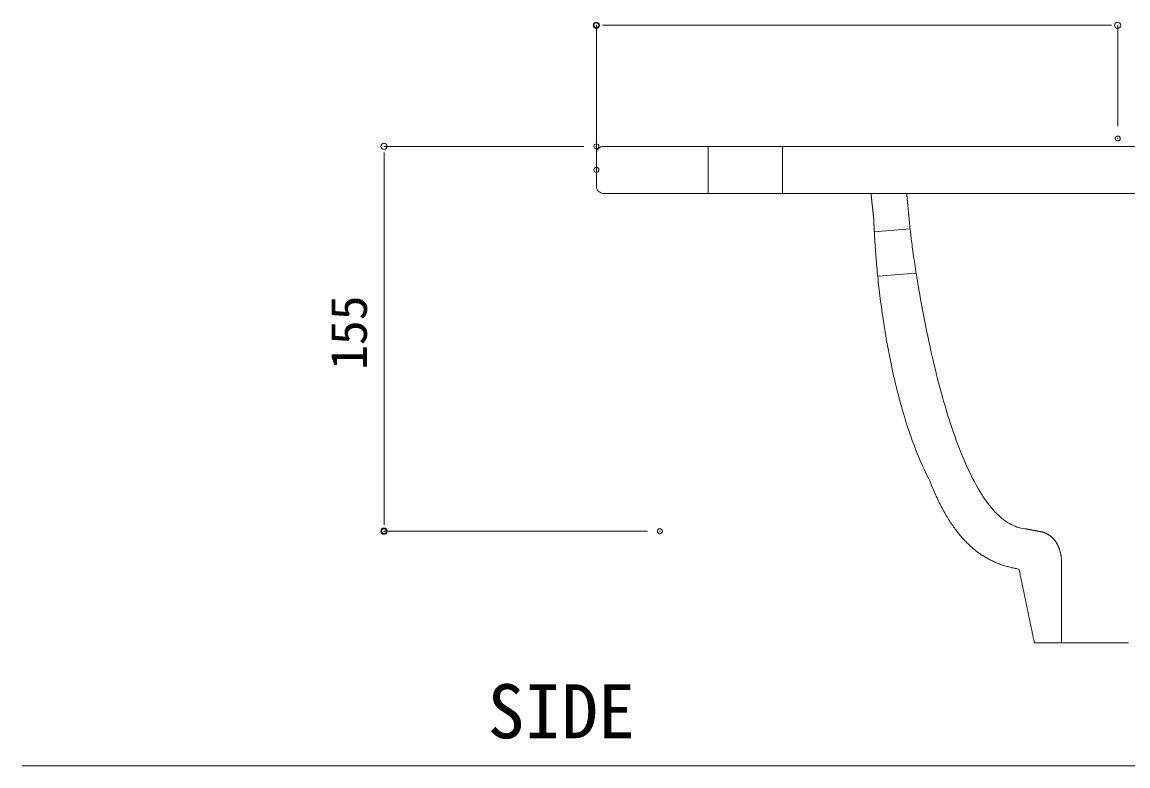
# Model space of a CAD drawing. Units: millimetres, scale not verified. Extents: x -1002 to 1010, y -687 to 676.
# Drawn here: x -1002.1 to -556.7, y -687.1 to -387.5 of the extents above; entities that cross this region are included whole.
import ezdxf
from ezdxf.enums import TextEntityAlignment as Align

# ---------------------------------------------------------------- set-up
doc = ezdxf.new("R2010")
doc.units = ezdxf.units.MM
doc.header["$LTSCALE"] = 5
doc.header["$PDMODE"] = 32
doc.header["$PDSIZE"] = 2
doc.layers.add('0-0', color=7, linetype='Continuous', lineweight=15)
doc.layers.add('F-0', color=7, linetype='Continuous', lineweight=15)
doc.styles.add('ＭＳ ゴシック', font='')
doc.styles.get('ＭＳ ゴシック').set_extended_font_data('MS Gothic')

# ---------------------------------------------------------------- blocks, each defined once
blk = doc.blocks.new('U28')
at = {"layer": '0-0', "style": 'ＭＳ ゴシック'}
blk.add_text('SIDE', height=21.8, dxfattribs=at).set_placement((241.879, 127.801), align=Align.BOTTOM_LEFT)
blk = doc.blocks.new('_DOT')
at = {"layer": '0-0'}
blk.add_line((-0.5, 0), (-1, 0), dxfattribs=at)
blk.add_circle((0, 0), 0.25, dxfattribs=at)
blk.add_circle((0, 0), 0.25, dxfattribs=at)

msp = doc.modelspace()

# ---------------------------------------------------------------- linework, layer by layer
at = {"layer": 'F-0'}
for p, q in [((-770.761, -442.036), (-770.761, -388.744)), ((-565.76, -388.744), (-765.761, -388.744)), ((-560.76, -429.37), (-560.76, -388.744)), ((-775.761, -437.536), (-856.304, -437.536)), ((-725.761, -437.536), (-725.761, -456.536)), ((-695.761, -437.536), (-695.761, -456.536)), ((-856.304, -442.536), (-856.304, -587.536)), ((-658.819, -471.959), (-644.407, -470.72)), ((-657.407, -489.869), (-641.976, -488.57)), ((-750.184, -592.536), (-856.304, -592.536)), ((-1002.086, -687.064), (1002.034, -687.064))]:
    msp.add_line(p, q, dxfattribs=at)
at = {"layer": 'F-0', "lineweight": 18}
for p, q in [((-770.761, -440.536), (-770.761, -453.536)), ((-767.761, -456.536), (-298.761, -456.536))]:
    msp.add_line(p, q, dxfattribs=at)
for points in [[(-767.761, -437.536), (-295.761, -437.536), (-295.761, -453.536)], [(-660.095, -456.652), (-660.084, -456.786), (-660.072, -456.92), (-660.061, -457.055), (-660.049, -457.19), (-660.036, -457.326), (-660.024, -457.462), (-660.011, -457.598), (-659.999, -457.734), (-659.986, -457.871), (-659.973, -458.008), (-659.96, -458.145), (-659.946, -458.282), (-659.933, -458.42), (-659.919, -458.557), (-659.905, -458.695), (-659.891, -458.833), (-659.877, -458.971), (-659.863, -459.109), (-659.849, -459.248), (-659.834, -459.386), (-659.82, -459.524), (-659.805, -459.663), (-659.79, -459.801), (-659.776, -459.94), (-659.761, -460.079), (-659.746, -460.217), (-659.731, -460.356), (-659.716, -460.494), (-659.701, -460.632), (-659.686, -460.771), (-659.671, -460.909), (-659.656, -461.047), (-659.641, -461.185), (-659.626, -461.323), (-659.611, -461.46), (-659.595, -461.598), (-659.58, -461.735), (-659.565, -461.872), (-659.55, -462.009)], [(-645.761, -456.536), (-645.761, -456.537), (-645.761, -456.538), (-645.761, -456.539), (-645.761, -456.54), (-645.761, -456.542), (-645.76, -456.545), (-645.76, -456.548), (-645.76, -456.551), (-645.759, -456.555), (-645.759, -456.56), (-645.758, -456.565), (-645.758, -456.572), (-645.757, -456.579), (-645.756, -456.587), (-645.755, -456.596), (-645.755, -456.606), (-645.753, -456.617), (-645.752, -456.629), (-645.751, -456.643), (-645.75, -456.657), (-645.748, -456.673), (-645.747, -456.69), (-645.745, -456.708), (-645.743, -456.728), (-645.741, -456.75), (-645.739, -456.773), (-645.736, -456.797), (-645.734, -456.823), (-645.731, -456.851), (-645.728, -456.881), (-645.726, -456.912), (-645.722, -456.945), (-645.719, -456.98), (-645.716, -457.017), (-645.712, -457.056), (-645.708, -457.097), (-645.704, -457.14), (-645.7, -457.186), (-645.695, -457.233)], [(-645.695, -457.233), (-645.69, -457.283), (-645.685, -457.335), (-645.68, -457.389), (-645.675, -457.446), (-645.669, -457.506), (-645.663, -457.568), (-645.657, -457.632), (-645.651, -457.699), (-645.644, -457.769), (-645.637, -457.841), (-645.63, -457.917), (-645.623, -457.995), (-645.615, -458.076), (-645.607, -458.16), (-645.599, -458.247), (-645.59, -458.337), (-645.581, -458.43), (-645.572, -458.526), (-645.563, -458.626), (-645.553, -458.729), (-645.543, -458.835), (-645.533, -458.944), (-645.522, -459.057), (-645.511, -459.173), (-645.499, -459.293), (-645.488, -459.417), (-645.476, -459.544), (-645.463, -459.674), (-645.45, -459.809), (-645.437, -459.947), (-645.424, -460.089), (-645.41, -460.235), (-645.396, -460.385), (-645.381, -460.539), (-645.366, -460.697), (-645.351, -460.859), (-645.335, -461.026), (-645.319, -461.196), (-645.302, -461.371)], [(-659.55, -462.009), (-659.535, -462.145), (-659.52, -462.282), (-659.505, -462.418), (-659.49, -462.553), (-659.475, -462.689), (-659.461, -462.824), (-659.446, -462.959), (-659.431, -463.093), (-659.417, -463.227), (-659.402, -463.361), (-659.388, -463.494), (-659.373, -463.627), (-659.359, -463.759), (-659.345, -463.891), (-659.331, -464.023), (-659.317, -464.153), (-659.304, -464.284), (-659.29, -464.414), (-659.277, -464.543), (-659.264, -464.672), (-659.25, -464.801), (-659.238, -464.928), (-659.225, -465.055), (-659.212, -465.182), (-659.2, -465.308), (-659.188, -465.433), (-659.176, -465.558), (-659.164, -465.682), (-659.152, -465.805), (-659.141, -465.927), (-659.13, -466.049), (-659.119, -466.17), (-659.109, -466.29), (-659.098, -466.41), (-659.088, -466.528), (-659.078, -466.646), (-659.069, -466.763), (-659.059, -466.88), (-659.05, -466.995)], [(-645.302, -461.371), (-645.285, -461.55), (-645.268, -461.733), (-645.25, -461.921), (-645.232, -462.113), (-645.213, -462.31), (-645.194, -462.512), (-645.174, -462.718), (-645.154, -462.928), (-645.134, -463.144), (-645.113, -463.364), (-645.092, -463.589), (-645.07, -463.819), (-645.047, -464.054), (-645.025, -464.294), (-645.001, -464.539), (-644.978, -464.789), (-644.953, -465.044), (-644.929, -465.305), (-644.903, -465.571), (-644.878, -465.842), (-644.851, -466.118), (-644.825, -466.4), (-644.797, -466.687), (-644.77, -466.98), (-644.741, -467.278), (-644.712, -467.582), (-644.683, -467.892), (-644.653, -468.207), (-644.623, -468.529), (-644.591, -468.856), (-644.56, -469.189), (-644.528, -469.527), (-644.493, -469.883), (-644.453, -470.28), (-644.407, -470.719), (-644.355, -471.198), (-644.297, -471.718), (-644.232, -472.277), (-644.162, -472.874)], [(-659.05, -466.995), (-659.041, -467.11), (-659.033, -467.223), (-659.025, -467.336), (-659.017, -467.448), (-659.009, -467.559), (-659.002, -467.669), (-658.995, -467.777), (-658.988, -467.885), (-658.982, -467.992), (-658.976, -468.098), (-658.971, -468.203), (-658.966, -468.307), (-658.961, -468.41), (-658.956, -468.512), (-658.952, -468.612), (-658.948, -468.712), (-658.945, -468.81), (-658.942, -468.907), (-658.94, -469.004), (-658.938, -469.098), (-658.936, -469.192), (-658.935, -469.273), (-658.934, -469.297), (-658.932, -469.358), (-658.929, -469.456), (-658.924, -469.591), (-658.918, -469.761), (-658.91, -469.967), (-658.901, -470.207), (-658.889, -470.482), (-658.876, -470.791), (-658.861, -471.133), (-658.843, -471.508), (-658.823, -471.915), (-658.801, -472.353), (-658.777, -472.823), (-658.75, -473.323), (-658.72, -473.854), (-658.688, -474.414)], [(-658.688, -474.414), (-658.653, -475.003), (-658.614, -475.621), (-658.573, -476.267), (-658.529, -476.94), (-658.481, -477.641), (-658.43, -478.368), (-658.376, -479.12), (-658.318, -479.898), (-658.256, -480.702), (-658.19, -481.529), (-658.121, -482.38), (-658.048, -483.255), (-657.971, -484.152), (-657.889, -485.072), (-657.803, -486.013), (-657.713, -486.976), (-657.618, -487.959), (-657.519, -488.962), (-657.415, -489.985), (-657.307, -491.028), (-657.193, -492.089), (-657.075, -493.167), (-656.951, -494.264), (-656.822, -495.377), (-656.688, -496.507), (-656.549, -497.653), (-656.404, -498.815), (-656.253, -499.991), (-656.097, -501.182), (-655.935, -502.387), (-655.767, -503.605), (-655.593, -504.836), (-655.413, -506.079), (-655.227, -507.334), (-655.034, -508.6), (-654.836, -509.877), (-654.63, -511.164), (-654.418, -512.461), (-654.199, -513.767)], [(-644.162, -472.874), (-644.086, -473.509), (-644.003, -474.181), (-643.914, -474.888), (-643.82, -475.631), (-643.719, -476.409), (-643.612, -477.22), (-643.498, -478.064), (-643.379, -478.94), (-643.253, -479.847), (-643.121, -480.785), (-642.983, -481.752), (-642.839, -482.748), (-642.688, -483.773), (-642.531, -484.824), (-642.368, -485.903), (-642.198, -487.006), (-642.022, -488.135), (-641.84, -489.288), (-641.651, -490.464), (-641.456, -491.662), (-641.254, -492.883), (-641.046, -494.124), (-640.832, -495.385), (-640.611, -496.666), (-640.383, -497.965), (-640.149, -499.282), (-639.909, -500.615), (-639.662, -501.965), (-639.409, -503.33), (-639.149, -504.71), (-638.882, -506.104), (-638.609, -507.51), (-638.329, -508.928), (-638.043, -510.358), (-637.749, -511.799), (-637.45, -513.249), (-637.143, -514.708), (-636.83, -516.175), (-636.51, -517.65)], [(-654.199, -513.767), (-653.974, -515.082), (-653.741, -516.405), (-653.502, -517.735), (-653.255, -519.073), (-653.001, -520.417), (-652.74, -521.767), (-652.471, -523.123), (-652.195, -524.483), (-651.912, -525.848), (-651.62, -527.217), (-651.321, -528.59), (-651.014, -529.965), (-650.698, -531.342), (-650.375, -532.722), (-650.043, -534.103), (-649.703, -535.484), (-649.355, -536.866), (-648.998, -538.248), (-648.632, -539.628), (-648.258, -541.008), (-647.875, -542.386), (-647.483, -543.761), (-647.082, -545.133), (-646.671, -546.502), (-646.252, -547.867), (-645.823, -549.228), (-645.384, -550.584), (-644.936, -551.934), (-644.479, -553.278), (-644.011, -554.616), (-643.534, -555.946), (-643.047, -557.269), (-642.549, -558.584), (-642.042, -559.89), (-641.524, -561.187), (-640.996, -562.475), (-640.458, -563.752), (-639.908, -565.018), (-639.349, -566.273)], [(-636.51, -517.65), (-636.184, -519.131), (-635.851, -520.618), (-635.511, -522.11), (-635.164, -523.606), (-634.81, -525.105), (-634.45, -526.607), (-634.082, -528.111), (-633.708, -529.616), (-633.327, -531.121), (-632.94, -532.625), (-632.545, -534.128), (-632.143, -535.629), (-631.735, -537.127), (-631.319, -538.621), (-630.897, -540.11), (-630.467, -541.594), (-630.031, -543.072), (-629.588, -544.543), (-629.137, -546.006), (-628.68, -547.46), (-628.215, -548.905), (-627.744, -550.34), (-627.265, -551.764), (-626.779, -553.176), (-626.286, -554.576), (-625.786, -555.962), (-625.279, -557.334), (-624.765, -558.691), (-624.243, -560.032), (-623.714, -561.357), (-623.178, -562.665), (-622.635, -563.954), (-622.085, -565.224), (-621.527, -566.475), (-620.962, -567.705), (-620.39, -568.914), (-619.81, -570.101), (-619.223, -571.264), (-618.629, -572.404)], [(-639.349, -566.273), (-638.778, -567.517), (-638.196, -568.748), (-637.604, -569.966), (-637, -571.171), (-636.469, -572.25), (-636.184, -572.981), (-635.898, -573.703), (-635.609, -574.415), (-635.32, -575.118), (-635.028, -575.812), (-634.735, -576.496), (-634.44, -577.172), (-634.144, -577.838), (-633.846, -578.495), (-633.547, -579.143), (-633.246, -579.783), (-632.944, -580.413), (-632.64, -581.035), (-632.334, -581.647), (-632.027, -582.251), (-631.718, -582.847), (-631.408, -583.433), (-631.096, -584.012), (-630.782, -584.581), (-630.467, -585.143), (-630.15, -585.696), (-629.832, -586.24), (-629.513, -586.777), (-629.191, -587.305), (-628.868, -587.825), (-628.544, -588.337), (-628.218, -588.841), (-627.891, -589.337), (-627.561, -589.825), (-627.231, -590.305), (-626.899, -590.777), (-626.565, -591.242), (-626.23, -591.699), (-625.893, -592.149)], [(-618.629, -572.404), (-618.027, -573.52), (-617.418, -574.61), (-616.802, -575.674), (-616.178, -576.711), (-615.546, -577.721), (-614.908, -578.702), (-614.261, -579.653), (-613.608, -580.575), (-612.947, -581.466), (-612.278, -582.325), (-611.602, -583.151), (-610.918, -583.944), (-610.226, -584.704), (-609.527, -585.428), (-608.821, -586.116), (-608.107, -586.769), (-607.385, -587.383), (-606.656, -587.96), (-605.918, -588.498), (-605.174, -588.996), (-604.421, -589.454), (-603.661, -589.871), (-602.893, -590.245), (-602.117, -590.577), (-601.334, -590.865), (-600.543, -591.109), (-599.744, -591.307), (-598.937, -591.459), (-598.122, -591.565), (-597.708, -591.604), (-597.652, -591.614), (-597.596, -591.625), (-597.54, -591.636), (-597.483, -591.646), (-597.427, -591.657), (-597.371, -591.668), (-597.315, -591.678), (-597.259, -591.689), (-597.203, -591.7)], [(-625.893, -592.149), (-625.555, -592.59), (-625.215, -593.025), (-624.874, -593.452), (-624.531, -593.871), (-624.186, -594.283), (-623.84, -594.688), (-623.493, -595.086), (-623.144, -595.476), (-622.793, -595.86), (-622.441, -596.236), (-622.088, -596.606), (-621.733, -596.968), (-621.376, -597.324), (-621.018, -597.673), (-620.658, -598.015), (-620.297, -598.35), (-619.935, -598.679), (-619.57, -599.001), (-619.205, -599.316), (-618.838, -599.626), (-618.469, -599.928), (-618.099, -600.225), (-617.727, -600.515), (-617.354, -600.799), (-616.979, -601.076), (-616.603, -601.348), (-616.226, -601.614), (-615.846, -601.873), (-615.466, -602.127), (-615.084, -602.374), (-614.7, -602.616), (-614.315, -602.852), (-613.929, -603.083), (-613.54, -603.307), (-613.151, -603.527), (-612.76, -603.74), (-612.368, -603.948), (-611.974, -604.151), (-611.578, -604.348)], [(-597.203, -591.7), (-597.147, -591.71), (-597.091, -591.721), (-597.035, -591.732), (-596.979, -591.742), (-596.923, -591.753), (-596.867, -591.764), (-596.811, -591.774), (-596.755, -591.785), (-596.699, -591.796), (-596.643, -591.806), (-596.587, -591.817), (-596.53, -591.828), (-596.474, -591.839), (-596.418, -591.849), (-596.362, -591.86), (-596.306, -591.871), (-596.25, -591.881), (-596.194, -591.892), (-596.138, -591.903), (-596.082, -591.913), (-596.026, -591.924), (-595.97, -591.935), (-595.914, -591.945), (-595.858, -591.956), (-595.802, -591.967), (-595.746, -591.977), (-595.69, -591.988), (-595.633, -591.999), (-595.577, -592.009), (-595.521, -592.02), (-595.465, -592.031), (-595.409, -592.041), (-595.353, -592.052), (-595.297, -592.063), (-595.241, -592.073), (-595.185, -592.084), (-595.129, -592.095), (-595.073, -592.105), (-595.017, -592.116)], [(-595.017, -592.116), (-594.961, -592.127), (-594.905, -592.137), (-594.849, -592.148), (-594.793, -592.159), (-594.737, -592.169), (-594.68, -592.18), (-594.624, -592.191), (-594.568, -592.201), (-594.512, -592.212), (-594.456, -592.223), (-594.4, -592.233), (-594.344, -592.244), (-594.288, -592.255), (-594.232, -592.265), (-594.176, -592.276), (-594.12, -592.287), (-594.064, -592.297), (-594.008, -592.308), (-593.952, -592.319), (-593.896, -592.33), (-593.84, -592.34), (-593.784, -592.351), (-593.727, -592.362), (-593.671, -592.372), (-593.615, -592.383), (-593.559, -592.394), (-593.503, -592.404), (-593.447, -592.415), (-593.391, -592.426), (-593.335, -592.436), (-593.279, -592.447), (-593.223, -592.458), (-593.167, -592.468), (-593.111, -592.479), (-593.055, -592.49), (-592.999, -592.5), (-592.943, -592.511), (-592.887, -592.522), (-592.83, -592.532)], [(-592.83, -592.532), (-592.774, -592.543), (-592.718, -592.554), (-592.662, -592.564), (-592.606, -592.575), (-592.55, -592.586), (-592.494, -592.596), (-592.438, -592.607), (-592.382, -592.618), (-592.326, -592.628), (-592.27, -592.639), (-592.214, -592.65), (-592.158, -592.66), (-592.102, -592.671), (-592.046, -592.682), (-591.99, -592.692), (-591.934, -592.703), (-591.877, -592.714), (-591.821, -592.724), (-591.765, -592.735), (-591.709, -592.746), (-591.653, -592.756), (-591.597, -592.767), (-591.541, -592.778), (-591.485, -592.788), (-591.429, -592.799), (-591.373, -592.81), (-591.333, -592.817), (-591.33, -592.818), (-591.323, -592.819), (-591.313, -592.821), (-591.299, -592.824), (-591.281, -592.828), (-591.259, -592.832), (-591.235, -592.838), (-591.207, -592.844), (-591.175, -592.852), (-591.14, -592.86), (-591.103, -592.87), (-591.062, -592.881)], [(-591.062, -592.881), (-591.018, -592.893), (-590.971, -592.906), (-590.921, -592.92), (-590.868, -592.935), (-590.813, -592.952), (-590.755, -592.97), (-590.694, -592.99), (-590.631, -593.011), (-590.565, -593.033), (-590.497, -593.057), (-590.427, -593.083), (-590.355, -593.11), (-590.28, -593.138), (-590.203, -593.168), (-590.124, -593.2), (-590.043, -593.234), (-589.96, -593.269), (-589.875, -593.307), (-589.789, -593.346), (-589.701, -593.386), (-589.611, -593.429), (-589.52, -593.474), (-589.427, -593.521), (-589.333, -593.57), (-589.237, -593.62), (-589.141, -593.673), (-589.043, -593.728), (-588.943, -593.786), (-588.843, -593.845), (-588.742, -593.907), (-588.64, -593.971), (-588.537, -594.037), (-588.433, -594.106), (-588.329, -594.177), (-588.224, -594.251), (-588.118, -594.327), (-588.012, -594.405), (-587.905, -594.486), (-587.798, -594.57)], [(-587.798, -594.57), (-587.691, -594.656), (-587.583, -594.745), (-587.475, -594.837), (-587.368, -594.932), (-587.26, -595.029), (-587.152, -595.129), (-587.044, -595.232), (-586.937, -595.338), (-586.83, -595.446), (-586.723, -595.558), (-586.617, -595.673), (-586.511, -595.791), (-586.405, -595.912), (-586.301, -596.036), (-586.196, -596.163), (-586.093, -596.293), (-585.991, -596.427), (-585.889, -596.564), (-585.788, -596.704), (-585.689, -596.848), (-585.59, -596.995), (-585.493, -597.145), (-585.397, -597.299), (-585.302, -597.456), (-585.208, -597.617), (-585.116, -597.782), (-585.026, -597.95), (-584.937, -598.122), (-584.85, -598.297), (-584.765, -598.476), (-584.681, -598.659), (-584.599, -598.846), (-584.519, -599.037), (-584.442, -599.231), (-584.366, -599.43), (-584.292, -599.632), (-584.221, -599.839), (-584.152, -600.049), (-584.085, -600.264)], [(-584.085, -600.264), (-584.021, -600.483), (-583.959, -600.705), (-583.9, -600.932), (-583.843, -601.164), (-583.789, -601.399), (-583.738, -601.639), (-583.69, -601.883), (-583.645, -602.132), (-583.603, -602.385), (-583.563, -602.642), (-583.527, -602.904), (-583.494, -603.17), (-583.465, -603.442), (-583.439, -603.717), (-583.416, -603.997), (-583.396, -604.282), (-583.38, -604.572), (-583.368, -604.867), (-583.36, -605.166), (-583.355, -605.47), (-583.354, -605.779), (-583.357, -606.093), (-583.364, -606.412), (-583.374, -606.732), (-583.374, -606.993), (-583.374, -607.254), (-583.374, -607.515), (-583.374, -607.776), (-583.374, -608.037), (-583.374, -608.298), (-583.374, -608.559), (-583.374, -608.82), (-583.374, -609.081), (-583.374, -609.342), (-583.374, -609.603), (-583.374, -609.864), (-583.374, -610.125), (-583.374, -610.386), (-583.374, -610.647)], [(-611.578, -604.348), (-611.181, -604.54), (-610.783, -604.727), (-610.383, -604.908), (-609.982, -605.085), (-609.579, -605.256), (-609.175, -605.423), (-608.769, -605.584), (-608.362, -605.74), (-607.954, -605.892), (-607.544, -606.039), (-607.132, -606.181), (-606.719, -606.318), (-606.305, -606.451), (-605.889, -606.579), (-605.472, -606.703), (-605.053, -606.822), (-604.633, -606.937), (-604.211, -607.048), (-603.788, -607.154), (-603.364, -607.256), (-602.938, -607.354), (-602.511, -607.448), (-602.082, -607.538), (-601.652, -607.624), (-601.22, -607.706), (-600.787, -607.784), (-600.492, -607.942), (-600.43, -608.24), (-600.368, -608.537), (-600.306, -608.834), (-600.245, -609.132), (-600.183, -609.429), (-600.121, -609.727), (-600.059, -610.024), (-599.997, -610.321), (-599.935, -610.619), (-599.873, -610.916), (-599.811, -611.214), (-599.749, -611.511)], [(-599.749, -611.511), (-599.687, -611.809), (-599.625, -612.106), (-599.563, -612.403), (-599.501, -612.701), (-599.439, -612.998), (-599.377, -613.296), (-599.315, -613.593), (-599.253, -613.891), (-599.191, -614.188), (-599.129, -614.485), (-599.067, -614.783), (-599.005, -615.08), (-598.943, -615.378), (-598.881, -615.675), (-598.819, -615.973), (-598.757, -616.27), (-598.695, -616.567), (-598.634, -616.865), (-598.572, -617.162), (-598.51, -617.46), (-598.448, -617.757), (-598.386, -618.055), (-598.324, -618.352), (-598.262, -618.649), (-598.2, -618.947), (-598.138, -619.244), (-598.076, -619.542), (-598.014, -619.839), (-597.952, -620.137), (-597.89, -620.434), (-597.828, -620.731), (-597.766, -621.029), (-597.704, -621.326), (-597.642, -621.624), (-597.58, -621.921), (-597.518, -622.218), (-597.456, -622.516), (-597.394, -622.813), (-597.332, -623.111)], [(-583.374, -610.647), (-583.374, -610.908), (-583.374, -611.169), (-583.374, -611.431), (-583.374, -611.692), (-583.374, -611.953), (-583.374, -612.214), (-583.374, -612.475), (-583.374, -612.736), (-583.374, -612.997), (-583.374, -613.258), (-583.374, -613.519), (-583.374, -613.78), (-583.374, -614.041), (-583.374, -614.302), (-583.374, -614.563), (-583.374, -614.824), (-583.374, -615.085), (-583.374, -615.346), (-583.374, -615.607), (-583.374, -615.868), (-583.374, -616.129), (-583.374, -616.391), (-583.374, -616.652), (-583.374, -616.913), (-583.374, -617.174), (-583.374, -617.435), (-583.374, -617.696), (-583.374, -617.957), (-583.374, -618.218), (-583.374, -618.479), (-583.374, -618.74), (-583.374, -619.001), (-583.374, -619.262), (-583.374, -619.523), (-583.374, -619.784), (-583.374, -620.045), (-583.374, -620.306), (-583.374, -620.567), (-583.374, -620.828)], [(-597.332, -623.111), (-597.27, -623.408), (-597.208, -623.706), (-597.146, -624.003), (-597.084, -624.3), (-597.022, -624.598), (-596.961, -624.895), (-596.899, -625.193), (-596.837, -625.49), (-596.775, -625.788), (-596.713, -626.085), (-596.651, -626.382), (-596.589, -626.68), (-596.527, -626.977), (-596.465, -627.275), (-596.403, -627.572), (-596.341, -627.87), (-596.279, -628.167), (-596.217, -628.464), (-596.155, -628.762), (-596.093, -629.059), (-596.031, -629.357), (-595.969, -629.654), (-595.907, -629.952), (-595.845, -630.249), (-595.783, -630.546), (-595.721, -630.844), (-595.659, -631.141), (-595.597, -631.439), (-595.535, -631.736), (-595.473, -632.034), (-595.411, -632.331), (-595.35, -632.628), (-595.288, -632.926), (-595.226, -633.223), (-595.164, -633.521), (-595.102, -633.818), (-595.04, -634.115), (-594.978, -634.413), (-594.916, -634.71)], [(-583.374, -620.828), (-583.374, -621.089), (-583.374, -621.351), (-583.374, -621.612), (-583.374, -621.873), (-583.374, -622.134), (-583.374, -622.395), (-583.374, -622.656), (-583.374, -622.917), (-583.374, -623.178), (-583.374, -623.439), (-583.374, -623.7), (-583.374, -623.961), (-583.374, -624.222), (-583.374, -624.483), (-583.374, -624.744), (-583.374, -625.005), (-583.374, -625.266), (-583.374, -625.527), (-583.374, -625.788), (-583.374, -626.05), (-583.374, -626.311), (-583.374, -626.572), (-583.374, -626.833), (-583.374, -627.094), (-583.374, -627.355), (-583.374, -627.616), (-583.374, -627.877), (-583.374, -628.138), (-583.374, -628.399), (-583.374, -628.66), (-583.374, -628.921), (-583.374, -629.182), (-583.374, -629.443), (-583.374, -629.704), (-583.374, -629.965), (-583.374, -630.226), (-583.374, -630.487), (-583.374, -630.748), (-583.374, -631.01)], [(-583.374, -631.01), (-583.374, -631.271), (-583.374, -631.532), (-583.374, -631.793), (-583.374, -632.054), (-583.374, -632.315), (-583.374, -632.576), (-583.374, -632.837), (-583.374, -633.098), (-583.374, -633.359), (-583.374, -633.62), (-583.374, -633.881), (-583.374, -634.142), (-583.374, -634.403), (-583.374, -634.664), (-583.374, -634.925), (-583.374, -635.186), (-583.374, -635.447), (-583.374, -635.709), (-583.374, -635.97), (-583.374, -636.231), (-583.374, -636.492), (-583.374, -636.753), (-583.374, -637.014), (-583.374, -637.275), (-583.374, -637.536)], [(-594.916, -634.71), (-594.854, -635.008), (-594.792, -635.305), (-594.73, -635.603), (-594.668, -635.9), (-594.606, -636.197), (-594.544, -636.495), (-594.482, -636.792), (-594.42, -637.09), (-594.358, -637.387), (-593.986, -637.536), (-593.304, -637.536), (-592.622, -637.536), (-591.94, -637.536), (-591.257, -637.536), (-590.575, -637.536), (-589.893, -637.536), (-589.211, -637.536), (-588.529, -637.536), (-587.847, -637.536), (-587.164, -637.536), (-586.482, -637.536), (-585.8, -637.536), (-585.118, -637.536), (-584.436, -637.536), (-583.753, -637.536), (-583.071, -637.536), (-582.389, -637.536), (-581.707, -637.536), (-581.025, -637.536), (-580.343, -637.536), (-579.66, -637.536), (-578.978, -637.536), (-578.296, -637.536), (-577.614, -637.536), (-576.932, -637.536), (-576.25, -637.536), (-575.567, -637.536), (-574.885, -637.536), (-574.203, -637.536)], [(-574.203, -637.536), (-573.521, -637.536), (-572.839, -637.536), (-572.157, -637.536), (-571.474, -637.536), (-570.792, -637.536), (-570.11, -637.536), (-569.428, -637.536), (-568.746, -637.536), (-568.064, -637.536), (-567.381, -637.536), (-566.699, -637.536), (-566.017, -637.536), (-565.335, -637.536), (-564.653, -637.536), (-563.971, -637.536), (-563.288, -637.536), (-562.606, -637.536), (-561.924, -637.536), (-561.242, -637.536), (-560.56, -637.536), (-559.877, -637.536), (-559.195, -637.536), (-558.513, -637.536), (-557.831, -637.536), (-557.149, -637.536), (-556.467, -637.536)]]:
    msp.add_lwpolyline(points, dxfattribs=at)
for centre, start, end in [((-767.761, -440.536), 90, 180), ((-767.761, -453.536), 180, 270)]:
    msp.add_arc(centre, 3, start, end, dxfattribs=at)
at = {"layer": 'F-0'}
for p in [(-770.761, -388.744), (-560.76, -434.37), (-770.761, -437.536), (-770.761, -447.036), (-856.304, -592.536), (-745.184, -592.536)]:
    msp.add_point(p, dxfattribs=at)

# ---------------------------------------------------------------- block references
at = {"layer": 'F-0', "xscale": 5, "yscale": 5}
for p, rotation in [((-770.761, -388.744), 180), ((-856.304, -437.536), 90), ((-856.304, -592.536), 270)]:
    msp.add_blockref('_DOT', p, dxfattribs=dict(at, rotation=rotation))
msp.add_blockref('_DOT', (-560.76, -388.744), dxfattribs=at)
at = {"layer": 'F-0'}
msp.add_blockref('U28', (-1056.429, -810.293), dxfattribs=at)

# ---------------------------------------------------------------- texts
at = {"layer": 'F-0', "style": 'ＭＳ ゴシック'}
msp.add_text('155', height=14.66, rotation=90, dxfattribs=at).set_placement((-858.804, -527.536), align=Align.BOTTOM_LEFT)

doc.saveas('drawing.dxf')
